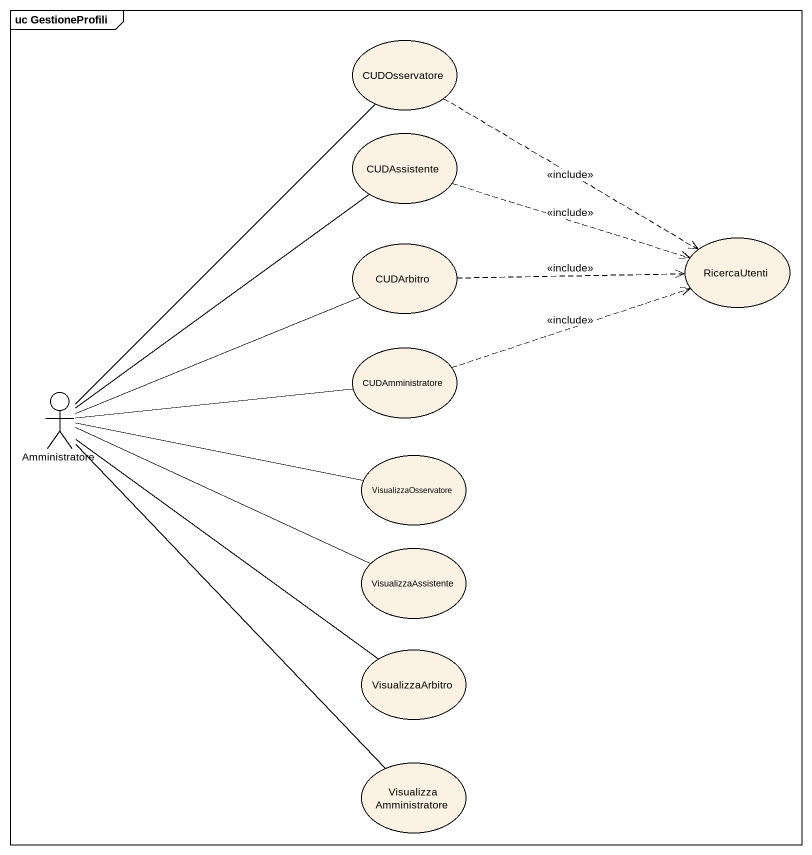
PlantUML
@startuml
mainframe uc GestioneProfili
usecase CUDOsservatore
usecase CUDAssistente
usecase CUDArbitro
usecase RicercaUtenti
usecase CUDAmministratore
actor Amministratore
usecase VisualizzaOsservatore
usecase VisualizzaAssistente
usecase VisualizzaArbitro
usecase VisualizzaAmministratore
CUDOsservatore .right.> RicercaUtenti : <<include>>
CUDAssistente .right.> RicercaUtenti : <<include>>
CUDArbitro .right.> RicercaUtenti : <<include>>
CUDAmministratore .right.> RicercaUtenti : <<include>>
Amministratore -up- CUDOsservatore
Amministratore -up- CUDAssistente
Amministratore -right- CUDArbitro
Amministratore -right- CUDAmministratore
Amministratore -right- VisualizzaOsservatore
Amministratore -right- VisualizzaAssistente
Amministratore -- VisualizzaArbitro
Amministratore -- VisualizzaAmministratore
@enduml
